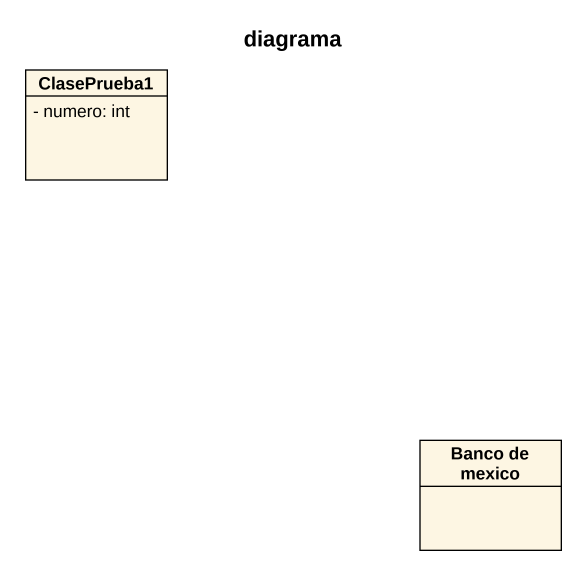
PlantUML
@startuml
title diagrama
hide circle
hide empty members
skinparam classAttributeIconSize 0
class ClasePrueba1 {
  - numero: int
}
class "Banco de mexico" as Banco_de_mexico
@enduml
